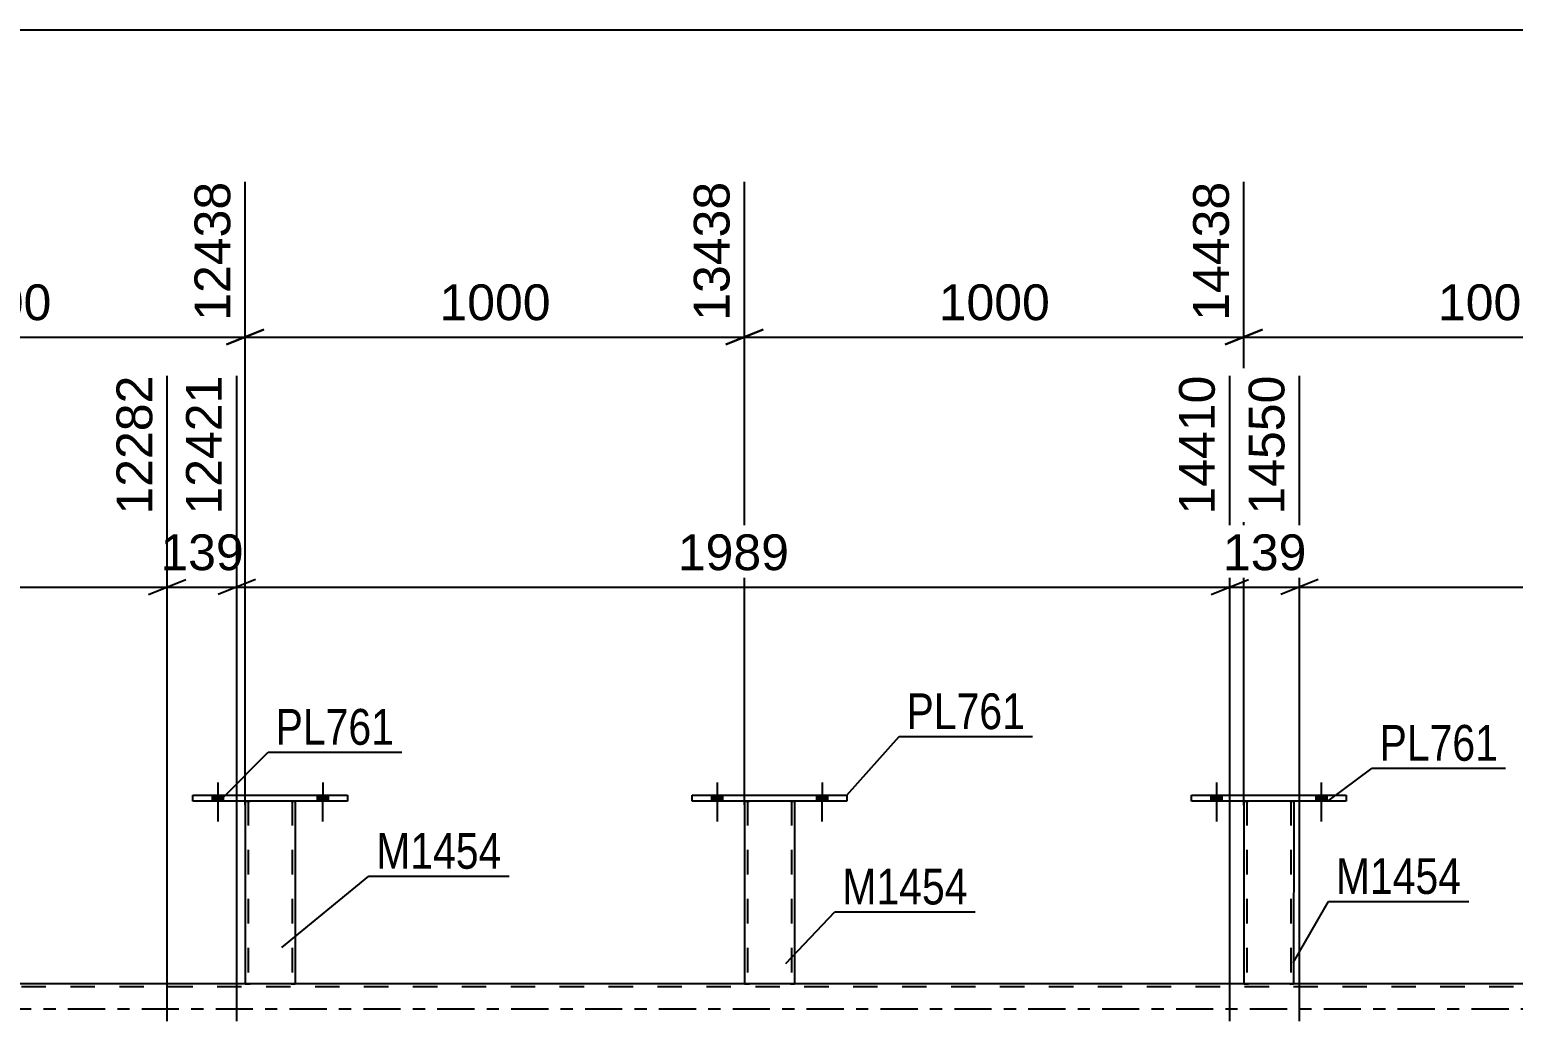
# Model space of a CAD drawing. Header units: millimetres. Extents: x -49 to 792, y -433 to 161.
# Drawn here: x 468.8 to 587.6, y -1 to 78.4 of the extents above; entities that cross this region are included whole.
import ezdxf

# ---------------------------------------------------------------- set-up
doc = ezdxf.new("R2010")
doc.units = ezdxf.units.MM
doc.linetypes.add('DXK_LINE_DOT2', pattern=[3.9198, 1.9599, -1.9599])
doc.linetypes.add('DXK_LINE_DOT3', pattern=[5.9187, 2.979, -0.9799, 0.9799, -0.9799])
doc.styles.add('Arial', font='ARIAL.TTF', dxfattribs={"height": 0.2})
doc.styles.add('Arial Narrow', font='ARIALN.TTF', dxfattribs={"height": 0.2})

# ---------------------------------------------------------------- blocks, each defined once
blk = doc.blocks.new('Part-203723993-3401 - 3316')
at = {"color": 7, "linetype": 'DXK_LINE_DOT2'}
for p, q in [((709.17, 1.76), (33.84, 1.76)), ((490.03, 2), (486.03, 2)), ((530.03, 2), (526.03, 2)), ((570.03, 2), (566.03, 2))]:
    blk.add_line(p, q, dxfattribs=at)
at = {"color": 2, "linetype": 'Continuous'}
for p, q in [((486.03, 2), (450.03, 2)), ((526.03, 2), (490.03, 2)), ((566.03, 2), (530.03, 2)), ((606.03, 2), (570.03, 2))]:
    blk.add_line(p, q, dxfattribs=at)
at = {"color": 7, "linetype": 'DXK_LINE_DOT3'}
blk.add_line((33.84, 0), (718.97, 0), dxfattribs=at)
blk = doc.blocks.new('Bolt-203723993-3356 - 3316')
at = {"linetype": 'Continuous'}
for points in [[(563.4, 16.64), (564.28, 16.64), (564.28, 17.12), (563.4, 17.12)], [(571.8, 16.64), (572.68, 16.64), (572.68, 17.12), (571.8, 17.12)]]:
    blk.add_hatch(color=1, dxfattribs=at).paths.add_polyline_path(points)
at = {"color": 1, "linetype": 'Continuous'}
for p, q in [((563.84, 18.12), (563.84, 15)), ((572.24, 18.12), (572.24, 15)), ((563.4, 17.12), (563.4, 16.64)), ((564.28, 17.12), (564.28, 16.64)), ((571.8, 17.12), (571.8, 16.64)), ((572.68, 17.12), (572.68, 16.64))]:
    blk.add_line(p, q, dxfattribs=at)
blk = doc.blocks.new('Bolt-203723993-3357 - 3316')
at = {"linetype": 'Continuous'}
for points in [[(563.4, 16.64), (564.28, 16.64), (564.28, 17.12), (563.4, 17.12)], [(571.8, 16.64), (572.68, 16.64), (572.68, 17.12), (571.8, 17.12)]]:
    blk.add_hatch(color=1, dxfattribs=at).paths.add_polyline_path(points)
at = {"color": 1, "linetype": 'Continuous'}
for p, q in [((563.84, 18.12), (563.84, 15)), ((572.24, 18.12), (572.24, 15)), ((563.4, 17.12), (563.4, 16.64)), ((564.28, 17.12), (564.28, 16.64)), ((571.8, 17.12), (571.8, 16.64)), ((572.68, 17.12), (572.68, 16.64))]:
    blk.add_line(p, q, dxfattribs=at)
blk = doc.blocks.new('Bolt-203723993-3358 - 3316')
at = {"linetype": 'Continuous'}
for points in [[(523.39, 16.64), (524.27, 16.64), (524.27, 17.12), (523.39, 17.12)], [(531.79, 16.64), (532.67, 16.64), (532.67, 17.12), (531.79, 17.12)]]:
    blk.add_hatch(color=1, dxfattribs=at).paths.add_polyline_path(points)
at = {"color": 1, "linetype": 'Continuous'}
for p, q in [((523.84, 18.12), (523.83, 15)), ((532.24, 18.12), (532.23, 15)), ((523.39, 17.12), (523.39, 16.64)), ((524.27, 17.12), (524.27, 16.64)), ((531.79, 17.12), (531.79, 16.64)), ((532.67, 17.12), (532.67, 16.64))]:
    blk.add_line(p, q, dxfattribs=at)
blk = doc.blocks.new('Bolt-203723993-3359 - 3316')
at = {"linetype": 'Continuous'}
for points in [[(523.39, 16.64), (524.27, 16.64), (524.27, 17.12), (523.39, 17.12)], [(531.79, 16.64), (532.67, 16.64), (532.67, 17.12), (531.79, 17.12)]]:
    blk.add_hatch(color=1, dxfattribs=at).paths.add_polyline_path(points)
at = {"color": 1, "linetype": 'Continuous'}
for p, q in [((523.84, 18.12), (523.83, 15)), ((532.24, 18.12), (532.23, 15)), ((523.39, 17.12), (523.39, 16.64)), ((524.27, 17.12), (524.27, 16.64)), ((531.79, 17.12), (531.79, 16.64)), ((532.67, 17.12), (532.67, 16.64))]:
    blk.add_line(p, q, dxfattribs=at)
blk = doc.blocks.new('Bolt-203723993-3360 - 3316')
at = {"linetype": 'Continuous'}
for points in [[(483.39, 16.64), (484.27, 16.64), (484.27, 17.12), (483.39, 17.12)], [(491.79, 16.64), (492.67, 16.64), (492.67, 17.12), (491.79, 17.12)]]:
    blk.add_hatch(color=1, dxfattribs=at).paths.add_polyline_path(points)
at = {"color": 1, "linetype": 'Continuous'}
for p, q in [((483.84, 18.12), (483.83, 15)), ((492.24, 18.12), (492.23, 15)), ((483.39, 17.12), (483.39, 16.64)), ((484.27, 17.12), (484.27, 16.64)), ((491.79, 17.12), (491.79, 16.64)), ((492.67, 17.12), (492.67, 16.64))]:
    blk.add_line(p, q, dxfattribs=at)
blk = doc.blocks.new('Bolt-203723993-3361 - 3316')
at = {"linetype": 'Continuous'}
for points in [[(483.39, 16.64), (484.27, 16.64), (484.27, 17.12), (483.39, 17.12)], [(491.79, 16.64), (492.67, 16.64), (492.67, 17.12), (491.79, 17.12)]]:
    blk.add_hatch(color=1, dxfattribs=at).paths.add_polyline_path(points)
at = {"color": 1, "linetype": 'Continuous'}
for p, q in [((483.84, 18.12), (483.83, 15)), ((492.24, 18.12), (492.23, 15)), ((483.39, 17.12), (483.39, 16.64)), ((484.27, 17.12), (484.27, 16.64)), ((491.79, 17.12), (491.79, 16.64)), ((492.67, 17.12), (492.67, 16.64))]:
    blk.add_line(p, q, dxfattribs=at)
blk = doc.blocks.new('Part-203723993-3486 - 3316')
at = {"color": 2, "linetype": 'Continuous'}
for p, q in [((561.84, 16.64), (561.84, 17.12)), ((561.84, 17.12), (574.24, 17.12)), ((574.24, 17.12), (574.24, 16.64)), ((574.24, 16.64), (561.84, 16.64))]:
    blk.add_line(p, q, dxfattribs=at)
blk = doc.blocks.new('Part-203723993-3491 - 3316')
at = {"color": 7, "linetype": 'DXK_LINE_DOT2'}
for p, q in [((566.04, 16.64), (566.04, 16.64)), ((566.04, 16.64), (566.04, 16.64)), ((566.04, 16.64), (566.04, 16.64)), ((566.07, 16.64), (566.04, 16.64)), ((566.04, 16.64), (566.07, 16.64)), ((566.18, 16.64), (566.07, 16.64)), ((566.33, 16.64), (566.18, 16.64)), ((566.28, 16.64), (566.27, 2)), ((566.28, 16.64), (566.28, 16.64)), ((566.28, 16.64), (566.29, 16.64)), ((566.29, 16.64), (566.35, 16.64)), ((569.74, 16.64), (566.33, 16.64)), ((566.35, 16.64), (566.42, 16.64)), ((569.73, 16.64), (566.42, 16.64)), ((566.07, 16.64), (566.18, 16.64)), ((566.18, 16.64), (566.33, 16.64)), ((566.29, 16.64), (566.28, 16.64)), ((566.35, 16.64), (566.29, 16.64)), ((569.74, 16.64), (566.33, 16.64)), ((569.65, 16.64), (566.35, 16.64)), ((569.73, 16.64), (569.65, 16.64)), ((569.78, 16.64), (569.73, 16.64)), ((569.73, 16.64), (569.78, 16.64)), ((569.74, 16.64), (569.9, 16.64)), ((569.9, 16.64), (569.74, 16.64)), ((569.8, 16.64), (569.78, 16.64)), ((569.78, 16.64), (569.8, 16.64)), ((569.8, 16.64), (569.79, 2)), ((569.8, 16.64), (569.8, 16.64)), ((569.9, 16.64), (570, 16.64)), ((570, 16.64), (569.9, 16.64)), ((570, 16.64), (570.04, 16.64)), ((570.04, 16.64), (570, 16.64)), ((570.04, 16.64), (570.04, 16.64)), ((570.04, 16.64), (570.04, 16.64)), ((570.04, 16.64), (570.04, 16.64)), ((566.03, 2), (566.07, 2)), ((566.07, 2), (566.17, 2)), ((566.17, 2), (566.33, 2)), ((566.27, 2), (566.29, 2)), ((566.27, 2), (566.29, 2)), ((569.64, 2), (566.29, 2)), ((566.29, 2), (566.33, 2)), ((569.73, 2), (566.33, 2)), ((566.33, 2), (566.34, 2)), ((566.34, 2), (566.42, 2)), ((569.72, 2), (566.42, 2)), ((569.72, 2), (569.64, 2)), ((569.77, 2), (569.72, 2)), ((569.72, 2), (569.77, 2)), ((569.73, 2), (569.89, 2)), ((569.79, 2), (569.77, 2)), ((569.77, 2), (569.79, 2)), ((569.89, 2), (569.99, 2)), ((569.99, 2), (570.03, 2))]:
    blk.add_line(p, q, dxfattribs=at)
at = {"color": 2, "linetype": 'Continuous'}
for p, q in [((566.04, 16.64), (566.03, 2)), ((570.04, 16.64), (570.03, 2)), ((566.07, 2), (566.03, 2)), ((566.17, 2), (566.07, 2)), ((566.33, 2), (566.17, 2)), ((569.73, 2), (566.33, 2)), ((569.89, 2), (569.73, 2)), ((569.99, 2), (569.89, 2)), ((570.03, 2), (569.99, 2))]:
    blk.add_line(p, q, dxfattribs=at)
blk = doc.blocks.new('Part-203723993-3496 - 3316')
at = {"color": 2, "linetype": 'Continuous'}
for p, q in [((521.83, 16.64), (521.83, 17.12)), ((521.83, 17.12), (534.23, 17.12)), ((534.23, 17.12), (534.23, 16.64)), ((534.23, 16.64), (521.83, 16.64))]:
    blk.add_line(p, q, dxfattribs=at)
blk = doc.blocks.new('Part-203723993-3501 - 3316')
at = {"color": 7, "linetype": 'DXK_LINE_DOT2'}
for p, q in [((526.03, 16.64), (526.03, 16.64)), ((526.03, 16.64), (526.03, 16.64)), ((526.03, 16.64), (526.03, 16.64)), ((526.07, 16.64), (526.03, 16.64)), ((526.03, 16.64), (526.07, 16.64)), ((526.18, 16.64), (526.07, 16.64)), ((526.33, 16.64), (526.18, 16.64)), ((526.27, 16.64), (526.27, 16.64)), ((526.27, 16.64), (526.27, 2)), ((526.27, 16.64), (526.29, 16.64)), ((526.29, 16.64), (526.35, 16.64)), ((529.74, 16.64), (526.33, 16.64)), ((526.35, 16.64), (526.42, 16.64)), ((529.72, 16.64), (526.42, 16.64)), ((526.07, 16.64), (526.18, 16.64)), ((526.18, 16.64), (526.33, 16.64)), ((526.29, 16.64), (526.27, 16.64)), ((526.35, 16.64), (526.29, 16.64)), ((529.74, 16.64), (526.33, 16.64)), ((529.65, 16.64), (526.35, 16.64)), ((529.72, 16.64), (529.65, 16.64)), ((529.78, 16.64), (529.72, 16.64)), ((529.72, 16.64), (529.78, 16.64)), ((529.74, 16.64), (529.89, 16.64)), ((529.89, 16.64), (529.74, 16.64)), ((529.79, 16.64), (529.78, 16.64)), ((529.78, 16.64), (529.79, 16.64)), ((529.79, 16.64), (529.79, 16.64)), ((529.79, 16.64), (529.79, 2)), ((529.89, 16.64), (530, 16.64)), ((530, 16.64), (529.89, 16.64)), ((530, 16.64), (530.03, 16.64)), ((530.03, 16.64), (530, 16.64)), ((530.03, 16.64), (530.03, 16.64)), ((530.03, 16.64), (530.03, 16.64)), ((530.03, 16.64), (530.03, 16.64)), ((526.03, 2), (526.07, 2)), ((526.07, 2), (526.17, 2)), ((526.17, 2), (526.33, 2)), ((526.27, 2), (526.29, 2)), ((526.27, 2), (526.29, 2)), ((529.64, 2), (526.29, 2)), ((526.29, 2), (526.33, 2)), ((529.73, 2), (526.33, 2)), ((526.33, 2), (526.34, 2)), ((526.34, 2), (526.42, 2)), ((529.72, 2), (526.42, 2)), ((529.72, 2), (529.64, 2)), ((529.77, 2), (529.72, 2)), ((529.72, 2), (529.77, 2)), ((529.73, 2), (529.89, 2)), ((529.79, 2), (529.77, 2)), ((529.77, 2), (529.79, 2)), ((529.89, 2), (529.99, 2)), ((529.99, 2), (530.03, 2))]:
    blk.add_line(p, q, dxfattribs=at)
at = {"color": 2, "linetype": 'Continuous'}
for p, q in [((526.03, 16.64), (526.03, 2)), ((530.03, 16.64), (530.03, 2)), ((526.07, 2), (526.03, 2)), ((526.17, 2), (526.07, 2)), ((526.33, 2), (526.17, 2)), ((529.73, 2), (526.33, 2)), ((529.89, 2), (529.73, 2)), ((529.99, 2), (529.89, 2)), ((530.03, 2), (529.99, 2))]:
    blk.add_line(p, q, dxfattribs=at)
blk = doc.blocks.new('Part-203723993-3506 - 3316')
at = {"color": 2, "linetype": 'Continuous'}
for p, q in [((481.83, 16.64), (481.83, 17.12)), ((481.83, 17.12), (494.23, 17.12)), ((494.23, 17.12), (494.23, 16.64)), ((494.23, 16.64), (481.83, 16.64))]:
    blk.add_line(p, q, dxfattribs=at)
blk = doc.blocks.new('Part-203723993-3511 - 3316')
at = {"color": 7, "linetype": 'DXK_LINE_DOT2'}
for p, q in [((486.03, 16.64), (486.03, 16.64)), ((486.03, 16.64), (486.03, 16.64)), ((486.03, 16.64), (486.03, 16.64)), ((486.07, 16.64), (486.03, 16.64)), ((486.03, 16.64), (486.07, 16.64)), ((486.18, 16.64), (486.07, 16.64)), ((486.33, 16.64), (486.18, 16.64)), ((486.27, 16.64), (486.27, 16.64)), ((486.27, 16.64), (486.27, 2)), ((486.27, 16.64), (486.29, 16.64)), ((486.29, 16.64), (486.34, 16.64)), ((489.74, 16.64), (486.33, 16.64)), ((486.34, 16.64), (486.42, 16.64)), ((489.72, 16.64), (486.42, 16.64)), ((486.07, 16.64), (486.18, 16.64)), ((486.18, 16.64), (486.33, 16.64)), ((486.29, 16.64), (486.27, 16.64)), ((486.34, 16.64), (486.29, 16.64)), ((489.74, 16.64), (486.33, 16.64)), ((489.65, 16.64), (486.34, 16.64)), ((489.72, 16.64), (489.65, 16.64)), ((489.78, 16.64), (489.72, 16.64)), ((489.72, 16.64), (489.78, 16.64)), ((489.74, 16.64), (489.89, 16.64)), ((489.89, 16.64), (489.74, 16.64)), ((489.79, 16.64), (489.78, 16.64)), ((489.78, 16.64), (489.79, 16.64)), ((489.79, 16.64), (489.79, 16.64)), ((489.79, 16.64), (489.79, 2)), ((489.89, 16.64), (490, 16.64)), ((490, 16.64), (489.89, 16.64)), ((490, 16.64), (490.03, 16.64)), ((490.03, 16.64), (490, 16.64)), ((490.03, 16.64), (490.03, 16.64)), ((490.03, 16.64), (490.03, 16.64)), ((490.03, 16.64), (490.03, 16.64)), ((486.03, 2), (486.07, 2)), ((486.07, 2), (486.17, 2)), ((486.17, 2), (486.33, 2)), ((486.27, 2), (486.29, 2)), ((486.27, 2), (486.29, 2)), ((489.64, 2), (486.29, 2)), ((486.29, 2), (486.33, 2)), ((489.73, 2), (486.33, 2)), ((486.33, 2), (486.34, 2)), ((486.34, 2), (486.42, 2)), ((489.72, 2), (486.42, 2)), ((489.72, 2), (489.64, 2)), ((489.77, 2), (489.72, 2)), ((489.72, 2), (489.77, 2)), ((489.73, 2), (489.89, 2)), ((489.79, 2), (489.77, 2)), ((489.77, 2), (489.79, 2)), ((489.89, 2), (489.99, 2)), ((489.99, 2), (490.03, 2))]:
    blk.add_line(p, q, dxfattribs=at)
at = {"color": 2, "linetype": 'Continuous'}
for p, q in [((486.03, 16.64), (486.03, 2)), ((490.03, 16.64), (490.03, 2)), ((486.07, 2), (486.03, 2)), ((486.17, 2), (486.07, 2)), ((486.33, 2), (486.17, 2)), ((489.73, 2), (486.33, 2)), ((489.89, 2), (489.73, 2)), ((489.99, 2), (489.89, 2)), ((490.03, 2), (489.99, 2))]:
    blk.add_line(p, q, dxfattribs=at)
blk = doc.blocks.new('StraightDimension-203723993-4401 - 3316')
at = {"color": 7, "linetype": 'Continuous'}
for p, q in [((570.49, -1), (570.49, 50.7)), ((650.05, -1), (650.05, 50.7)), ((571.99, 34.38), (568.99, 33.18)), ((570.49, 33.78), (650.05, 33.78)), ((648.55, 33.18), (651.55, 34.38))]:
    blk.add_line(p, q, dxfattribs=at)
at = {"color": 0, "linetype": 'Continuous'}
blk.add_wipeout([(649.45, 51.3), (645.25, 51.3), (645.25, 38.98), (649.45, 38.98)], dxfattribs=at)
at = {"color": 0}
blk.add_wipeout([(615.31, 34.53), (615.31, 38.73), (605.22, 38.73), (605.22, 34.53)], dxfattribs=at)
at = {"color": 3, "linetype": 'Continuous', "style": 'Arial'}
blk.add_text('16539', height=2.865, rotation=90.0002, dxfattribs=at).set_placement((648.85, 39.58))
at = {"color": 3, "style": 'Arial'}
blk.add_text('1989', height=2.865, dxfattribs=at).set_placement((605.82, 35.13))
blk = doc.blocks.new('StraightDimension-203723993-4335 - 3316')
at = {"color": 7, "linetype": 'Continuous'}
for p, q in [((479.78, -1), (479.78, 50.7)), ((485.35, -1), (485.35, 50.7)), ((478.28, 33.18), (481.28, 34.38)), ((479.78, 33.78), (485.35, 33.78)), ((486.85, 34.38), (483.85, 33.18))]:
    blk.add_line(p, q, dxfattribs=at)
at = {"color": 0}
blk.add_wipeout([(486.5, 34.53), (486.5, 38.73), (478.63, 38.73), (478.63, 34.53)], dxfattribs=at)
at = {"color": 3, "style": 'Arial'}
blk.add_text('139', height=2.865, dxfattribs=at).set_placement((479.23, 35.13))
at = {"color": 0, "linetype": 'Continuous'}
blk.add_wipeout([(484.75, 51.3), (480.55, 51.3), (480.55, 38.98), (484.75, 38.98)], dxfattribs=at)
at = {"color": 3, "linetype": 'Continuous', "style": 'Arial'}
blk.add_text('12421', height=2.865, rotation=90.0002, dxfattribs=at).set_placement((484.15, 39.58))
blk = doc.blocks.new('StraightDimension-203723993-4168 - 3316')
at = {"color": 7, "linetype": 'Continuous'}
for p, q in [((446.03, 17.06), (446.03, 66.22)), ((486.03, 16.35), (486.03, 66.22)), ((447.53, 54.4), (444.53, 53.2)), ((446.03, 53.8), (486.03, 53.8)), ((484.53, 53.2), (487.53, 54.4))]:
    blk.add_line(p, q, dxfattribs=at)
at = {"color": 0}
blk.add_wipeout([(471.08, 54.55), (471.08, 58.75), (460.99, 58.75), (460.99, 54.55)], dxfattribs=at)
at = {"color": 3, "style": 'Arial'}
blk.add_text('1000', height=2.865, dxfattribs=at).set_placement((461.59, 55.15))
at = {"color": 0, "linetype": 'Continuous'}
blk.add_wipeout([(485.43, 66.82), (481.23, 66.82), (481.23, 54.5), (485.43, 54.5)], dxfattribs=at)
at = {"color": 3, "linetype": 'Continuous', "style": 'Arial'}
blk.add_text('12438', height=2.865, rotation=90.0002, dxfattribs=at).set_placement((484.83, 55.1))
blk = doc.blocks.new('StraightDimension-203723993-4176 - 3316')
at = {"color": 7, "linetype": 'Continuous'}
for p, q in [((566.04, 16.32), (566.04, 66.22)), ((606.04, 16.31), (606.04, 66.22)), ((567.54, 54.4), (564.54, 53.2)), ((566.04, 53.8), (606.04, 53.8)), ((604.54, 53.2), (607.54, 54.4))]:
    blk.add_line(p, q, dxfattribs=at)
at = {"color": 0}
blk.add_wipeout([(591.08, 54.55), (591.08, 58.75), (580.99, 58.75), (580.99, 54.55)], dxfattribs=at)
at = {"color": 3, "style": 'Arial'}
blk.add_text('1000', height=2.865, dxfattribs=at).set_placement((581.59, 55.15))
at = {"color": 0, "linetype": 'Continuous'}
blk.add_wipeout([(605.44, 66.82), (601.24, 66.82), (601.24, 54.5), (605.44, 54.5)], dxfattribs=at)
at = {"color": 3, "linetype": 'Continuous', "style": 'Arial'}
blk.add_text('15438', height=2.865, rotation=90.0002, dxfattribs=at).set_placement((604.84, 55.1))
blk = doc.blocks.new('StraightDimension-203723993-4208 - 3316')
at = {"color": 7, "linetype": 'Continuous'}
for p, q in [((486.03, 16.35), (486.03, 66.22)), ((526.03, 16.34), (526.03, 66.22)), ((487.53, 54.4), (484.53, 53.2)), ((486.03, 53.8), (526.03, 53.8)), ((524.53, 53.2), (527.53, 54.4))]:
    blk.add_line(p, q, dxfattribs=at)
at = {"color": 0}
blk.add_wipeout([(511.08, 54.55), (511.08, 58.75), (500.99, 58.75), (500.99, 54.55)], dxfattribs=at)
at = {"color": 3, "style": 'Arial'}
blk.add_text('1000', height=2.865, dxfattribs=at).set_placement((501.59, 55.15))
at = {"color": 0, "linetype": 'Continuous'}
blk.add_wipeout([(525.43, 66.82), (521.23, 66.82), (521.23, 54.5), (525.43, 54.5)], dxfattribs=at)
at = {"color": 3, "linetype": 'Continuous', "style": 'Arial'}
blk.add_text('13438', height=2.865, rotation=90.0002, dxfattribs=at).set_placement((524.83, 55.1))
blk = doc.blocks.new('StraightDimension-203723993-4216 - 3316')
at = {"color": 7, "linetype": 'Continuous'}
for p, q in [((526.03, 16.34), (526.03, 66.22)), ((566.04, 16.32), (566.04, 66.22)), ((527.53, 54.4), (524.53, 53.2)), ((526.03, 53.8), (566.04, 53.8)), ((564.54, 53.2), (567.54, 54.4))]:
    blk.add_line(p, q, dxfattribs=at)
at = {"color": 0}
blk.add_wipeout([(551.08, 54.55), (551.08, 58.75), (540.99, 58.75), (540.99, 54.55)], dxfattribs=at)
at = {"color": 3, "style": 'Arial'}
blk.add_text('1000', height=2.865, dxfattribs=at).set_placement((541.59, 55.15))
at = {"color": 0, "linetype": 'Continuous'}
blk.add_wipeout([(565.44, 66.82), (561.24, 66.82), (561.24, 54.5), (565.44, 54.5)], dxfattribs=at)
at = {"color": 3, "linetype": 'Continuous', "style": 'Arial'}
blk.add_text('14438', height=2.865, rotation=90.0002, dxfattribs=at).set_placement((564.84, 55.1))
blk = doc.blocks.new('StraightDimension-203723993-4291 - 3316')
at = {"color": 7, "linetype": 'Continuous'}
for p, q in [((400.22, -1), (400.22, 50.7)), ((479.78, -1), (479.78, 50.7)), ((401.72, 34.38), (398.72, 33.18)), ((400.22, 33.78), (479.78, 33.78)), ((478.28, 33.18), (481.28, 34.38))]:
    blk.add_line(p, q, dxfattribs=at)
at = {"color": 0, "linetype": 'Continuous'}
blk.add_wipeout([(479.18, 51.3), (474.98, 51.3), (474.98, 38.98), (479.18, 38.98)], dxfattribs=at)
at = {"color": 0}
blk.add_wipeout([(445.05, 34.53), (445.05, 38.73), (434.95, 38.73), (434.95, 34.53)], dxfattribs=at)
at = {"color": 3, "linetype": 'Continuous', "style": 'Arial'}
blk.add_text('12282', height=2.865, rotation=90.0002, dxfattribs=at).set_placement((478.58, 39.58))
at = {"color": 3, "style": 'Arial'}
blk.add_text('1989', height=2.865, dxfattribs=at).set_placement((435.55, 35.13))
blk = doc.blocks.new('StraightDimension-203723993-4357 - 3316')
at = {"color": 7, "linetype": 'Continuous'}
for p, q in [((485.35, -1), (485.35, 50.7)), ((564.91, -1), (564.91, 50.7)), ((486.85, 34.38), (483.85, 33.18)), ((485.35, 33.78), (564.91, 33.78)), ((563.41, 33.18), (566.41, 34.38))]:
    blk.add_line(p, q, dxfattribs=at)
at = {"color": 0, "linetype": 'Continuous'}
blk.add_wipeout([(564.31, 51.3), (560.11, 51.3), (560.11, 38.98), (564.31, 38.98)], dxfattribs=at)
at = {"color": 0}
blk.add_wipeout([(530.18, 34.53), (530.18, 38.73), (520.09, 38.73), (520.09, 34.53)], dxfattribs=at)
at = {"color": 3, "linetype": 'Continuous', "style": 'Arial'}
blk.add_text('14410', height=2.865, rotation=90.0002, dxfattribs=at).set_placement((563.71, 39.58))
at = {"color": 3, "style": 'Arial'}
blk.add_text('1989', height=2.865, dxfattribs=at).set_placement((520.69, 35.13))
blk = doc.blocks.new('StraightDimension-203723993-4379 - 3316')
at = {"color": 7, "linetype": 'Continuous'}
for p, q in [((564.91, -1), (564.91, 50.7)), ((570.49, -1), (570.49, 50.7)), ((563.41, 33.18), (566.41, 34.38)), ((564.91, 33.78), (570.49, 33.78)), ((571.99, 34.38), (568.99, 33.18))]:
    blk.add_line(p, q, dxfattribs=at)
at = {"color": 0}
blk.add_wipeout([(571.64, 34.53), (571.64, 38.73), (563.77, 38.73), (563.77, 34.53)], dxfattribs=at)
at = {"color": 3, "style": 'Arial'}
blk.add_text('139', height=2.865, dxfattribs=at).set_placement((564.37, 35.13))
at = {"color": 0, "linetype": 'Continuous'}
blk.add_wipeout([(569.89, 51.3), (565.69, 51.3), (565.69, 38.98), (569.89, 38.98)], dxfattribs=at)
at = {"color": 3, "linetype": 'Continuous', "style": 'Arial'}
blk.add_text('14550', height=2.865, rotation=90.0002, dxfattribs=at).set_placement((569.29, 39.58))
blk = doc.blocks.new('StraightDimension-203723993-2835 - 2545')
at = {"color": 7, "linetype": 'Continuous'}
blk.add_line((-0.64, 78.41), (709.81, 78.41), dxfattribs=at)
blk = doc.blocks.new('Mark-203723993-3482 - 3316')
at = {"color": 30, "linetype": 'Continuous'}
for p, q in [((572.78, 16.64), (576.31, 19.27)), ((576.31, 19.27), (587.01, 19.27))]:
    blk.add_line(p, q, dxfattribs=at)
at = {"color": 0}
blk.add_wipeout([(586.41, 19.87), (586.41, 22.87), (576.91, 22.87), (576.91, 19.87)], dxfattribs=at)
blk.add_wipeout([(586.41, 19.87), (586.41, 22.87), (576.91, 22.87), (576.91, 19.87)], dxfattribs=at)
at = {"color": 3, "style": 'Arial Narrow'}
blk.add_text('PL761', height=2.863, dxfattribs=at).set_placement((576.91, 19.87))
blk = doc.blocks.new('Mark-203723993-3487 - 3316')
at = {"color": 30, "linetype": 'Continuous'}
for p, q in [((569.98, 3.69), (572.81, 8.6)), ((572.81, 8.6), (584.06, 8.6))]:
    blk.add_line(p, q, dxfattribs=at)
at = {"color": 0}
blk.add_wipeout([(583.46, 9.2), (583.46, 12.2), (573.41, 12.2), (573.41, 9.2)], dxfattribs=at)
blk.add_wipeout([(583.46, 9.2), (583.46, 12.2), (573.41, 12.2), (573.41, 9.2)], dxfattribs=at)
at = {"color": 3, "style": 'Arial Narrow'}
blk.add_text('M1454', height=2.863, dxfattribs=at).set_placement((573.41, 9.2))
blk = doc.blocks.new('Mark-203723993-3492 - 3316')
at = {"color": 30, "linetype": 'Continuous'}
for p, q in [((534.23, 17.12), (538.41, 21.8)), ((538.41, 21.8), (549.11, 21.8))]:
    blk.add_line(p, q, dxfattribs=at)
at = {"color": 0}
blk.add_wipeout([(548.51, 22.4), (548.51, 25.4), (539.01, 25.4), (539.01, 22.4)], dxfattribs=at)
blk.add_wipeout([(548.51, 22.4), (548.51, 25.4), (539.01, 25.4), (539.01, 22.4)], dxfattribs=at)
at = {"color": 3, "style": 'Arial Narrow'}
blk.add_text('PL761', height=2.863, dxfattribs=at).set_placement((539.01, 22.4))
blk = doc.blocks.new('Mark-203723993-3497 - 3316')
at = {"color": 30, "linetype": 'Continuous'}
for p, q in [((529.35, 3.63), (533.27, 7.76)), ((533.27, 7.76), (544.52, 7.76))]:
    blk.add_line(p, q, dxfattribs=at)
at = {"color": 0}
blk.add_wipeout([(543.92, 8.36), (543.92, 11.36), (533.87, 11.36), (533.87, 8.36)], dxfattribs=at)
blk.add_wipeout([(543.92, 8.36), (543.92, 11.36), (533.87, 11.36), (533.87, 8.36)], dxfattribs=at)
at = {"color": 3, "style": 'Arial Narrow'}
blk.add_text('M1454', height=2.863, dxfattribs=at).set_placement((533.87, 8.36))
blk = doc.blocks.new('Mark-203723993-3502 - 3316')
at = {"color": 30, "linetype": 'Continuous'}
for p, q in [((484.33, 17.01), (487.86, 20.55)), ((487.86, 20.55), (498.57, 20.55))]:
    blk.add_line(p, q, dxfattribs=at)
at = {"color": 0}
blk.add_wipeout([(497.97, 21.15), (497.97, 24.15), (488.46, 24.15), (488.46, 21.15)], dxfattribs=at)
blk.add_wipeout([(497.97, 21.15), (497.97, 24.15), (488.46, 24.15), (488.46, 21.15)], dxfattribs=at)
at = {"color": 3, "style": 'Arial Narrow'}
blk.add_text('PL761', height=2.863, dxfattribs=at).set_placement((488.46, 21.15))
blk = doc.blocks.new('Mark-203723993-3507 - 3316')
at = {"color": 30, "linetype": 'Continuous'}
for p, q in [((488.96, 4.92), (495.92, 10.62)), ((495.92, 10.62), (507.17, 10.62))]:
    blk.add_line(p, q, dxfattribs=at)
at = {"color": 0}
blk.add_wipeout([(506.57, 11.22), (506.57, 14.22), (496.52, 14.22), (496.52, 11.22)], dxfattribs=at)
blk.add_wipeout([(506.57, 11.22), (506.57, 14.22), (496.52, 14.22), (496.52, 11.22)], dxfattribs=at)
at = {"color": 3, "style": 'Arial Narrow'}
blk.add_text('M1454', height=2.863, dxfattribs=at).set_placement((496.52, 11.22))

msp = doc.modelspace()

# ---------------------------------------------------------------- block references
for name in ['StraightDimension-203723993-2835 - 2545', 'Bolt-203723993-3360 - 3316', 'Bolt-203723993-3361 - 3316', 'Bolt-203723993-3358 - 3316', 'Bolt-203723993-3359 - 3316', 'Bolt-203723993-3356 - 3316', 'Bolt-203723993-3357 - 3316', 'Part-203723993-3506 - 3316', 'Part-203723993-3511 - 3316', 'Part-203723993-3496 - 3316', 'Part-203723993-3501 - 3316', 'Part-203723993-3486 - 3316', 'Part-203723993-3491 - 3316', 'Part-203723993-3401 - 3316']:
    msp.add_blockref(name, (0, 0))

# ---------------------------------------------------------------- next in the draw order: block references
for name in ['StraightDimension-203723993-4335 - 3316', 'StraightDimension-203723993-4401 - 3316']:
    msp.add_blockref(name, (0, 0))

# ---------------------------------------------------------------- next in the draw order: block references
for name in ['StraightDimension-203723993-4168 - 3316', 'StraightDimension-203723993-4176 - 3316']:
    msp.add_blockref(name, (0, 0))

# ---------------------------------------------------------------- next in the draw order: block references
for name in ['StraightDimension-203723993-4208 - 3316', 'StraightDimension-203723993-4291 - 3316', 'Mark-203723993-3482 - 3316']:
    msp.add_blockref(name, (0, 0))

# ---------------------------------------------------------------- next in the draw order: block references
msp.add_blockref('StraightDimension-203723993-4216 - 3316', (0, 0))

# ---------------------------------------------------------------- next in the draw order: block references
msp.add_blockref('StraightDimension-203723993-4357 - 3316', (0, 0))

# ---------------------------------------------------------------- next in the draw order: block references
for name in ['StraightDimension-203723993-4379 - 3316', 'Mark-203723993-3492 - 3316', 'Mark-203723993-3502 - 3316', 'Mark-203723993-3507 - 3316', 'Mark-203723993-3497 - 3316']:
    msp.add_blockref(name, (0, 0))

# ---------------------------------------------------------------- next in the draw order: block references
msp.add_blockref('Mark-203723993-3487 - 3316', (0, 0))

doc.saveas('drawing.dxf')
